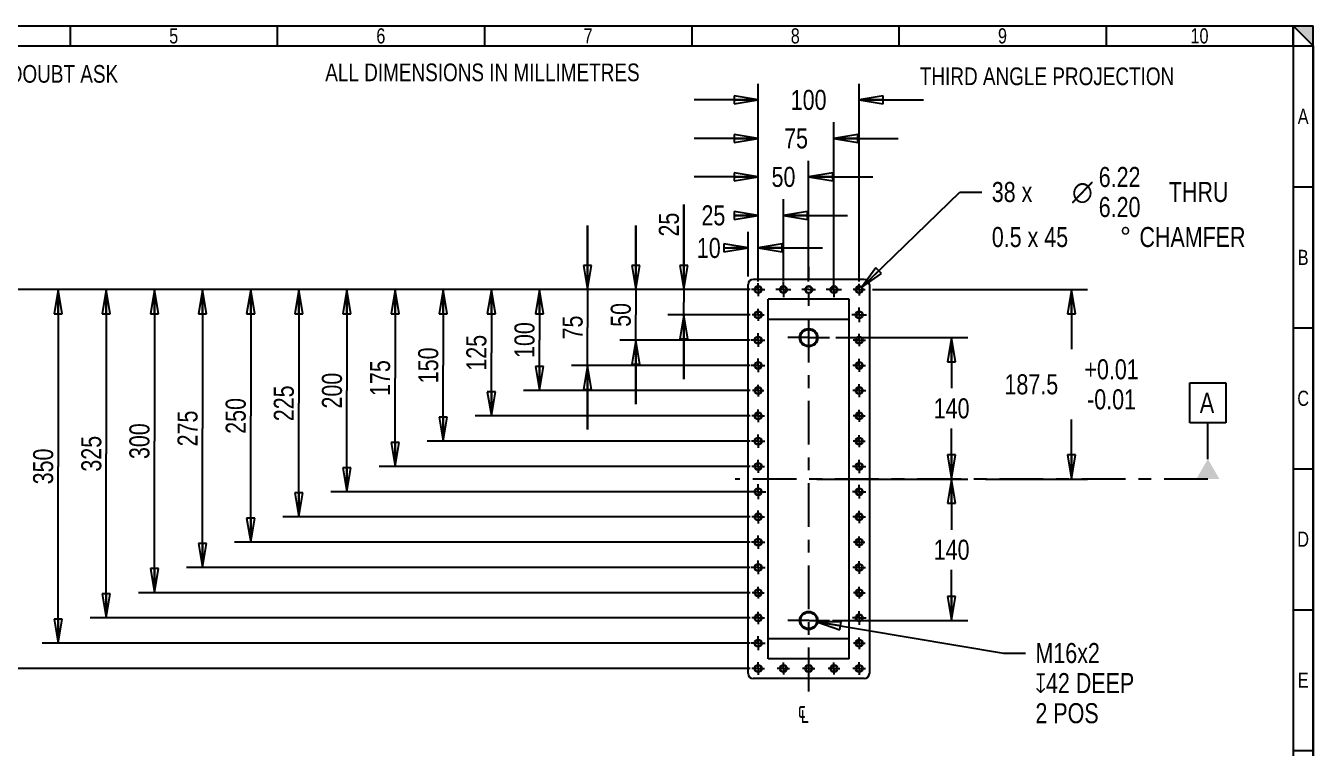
# Model space of a CAD drawing. Header units: inches. Extents: x 0.1 to 16.4, y 0 to 11.6.
# Drawn here: x 6.39 to 16.42, y 5.94 to 11.57 of the extents above; entities that cross this region are included whole.
import ezdxf
from ezdxf.enums import TextEntityAlignment as Align

# ---------------------------------------------------------------- set-up
doc = ezdxf.new("R2010")
doc.units = ezdxf.units.IN
doc.header["$LTSCALE"] = 0.909449
doc.header["$MEASUREMENT"] = 0
doc.linetypes.add('CENTER', pattern=[0.6, 0.375, -0.075, 0.075, -0.075])
doc.layers.get('0').update_dxf_attribs({"linetype": 'CONTINUOUS'})
doc.layers.add('02___PRT_ALL_AXES', color=7, linetype='CONTINUOUS')
doc.styles.get("Standard").update_dxf_attribs({"font": 'txt', "width": 0.8})
doc.styles.add('TEXTSTYLE_1', font='gdt', dxfattribs={"width": 0.8})
doc.dimstyles.new('DIMSTYLE_1', dxfattribs={"dimtxt": 0.15625, "dimasz": 0.1875, "dimexe": 0.125, "dimexo": 0.0625, "dimgap": 0.078125, "dimtad": 0, "dimtih": 1, "dimtoh": 1, "dimlfac": 5, "dimzin": 4, "dimdsep": 46, "dimtxsty": 'Standard', "dimblk": 'CLOSED', "dimblk1": 'CLOSED', "dimblk2": 'CLOSED', "dimcen": 0.09, "dimadec": 0, "dimazin": 0, "dimtp": 0.01, "dimtm": 0.01, "dimtfac": 1, "dimtofl": 0, "dimtmove": 0, "dimatfit": 3, "dimldrblk": 'CLOSED', "dimfxl": 1, "dimtolj": 1, "dimtzin": 4, "dimarcsym": 0})
doc.dimstyles.new('DIMSTYLE_2', dxfattribs={"dimtxt": 0.15625, "dimasz": 0.1875, "dimexe": 0.125, "dimexo": 0.0625, "dimgap": 0.078125, "dimtad": 0, "dimtih": 1, "dimtoh": 1, "dimlfac": 5, "dimzin": 4, "dimdsep": 46, "dimtxsty": 'Standard', "dimblk": 'CLOSED', "dimblk1": 'CLOSED', "dimblk2": 'CLOSED', "dimcen": 0.09, "dimadec": 0, "dimazin": 0, "dimtol": 1, "dimtp": 0.01, "dimtm": 0.01, "dimtfac": 1, "dimtofl": 0, "dimtmove": 0, "dimatfit": 3, "dimldrblk": 'CLOSED', "dimfxl": 1, "dimtolj": 1, "dimtzin": 4, "dimarcsym": 0})
doc.dimstyles.new('DIMSTYLE_3', dxfattribs={"dimtxt": 0.15625, "dimasz": 0.1875, "dimexe": 0.125, "dimexo": 0.0625, "dimgap": 0.09, "dimtad": 0, "dimtih": 1, "dimtoh": 1, "dimlfac": 5, "dimzin": 4, "dimdsep": 46, "dimtxsty": 'Standard', "dimblk": 'CLOSED', "dimblk1": 'CLOSED', "dimblk2": 'CLOSED', "dimcen": 0.09, "dimadec": 0, "dimazin": 0, "dimtp": 0.01, "dimtm": 0.01, "dimtfac": 1, "dimtofl": 0, "dimtmove": 0, "dimatfit": 2, "dimldrblk": 'CLOSED', "dimfxl": 1, "dimtolj": 1, "dimtzin": 4, "dimarcsym": 0})
doc.dimstyles.new('DIMSTYLE_5', dxfattribs={"dimtxt": 0.15625, "dimasz": 0.1875, "dimexe": 0.125, "dimexo": 0.0625, "dimgap": 0.039062, "dimtad": 0, "dimtih": 1, "dimtoh": 1, "dimlfac": 5, "dimzin": 4, "dimdsep": 46, "dimtxsty": 'Standard', "dimblk": 'CLOSED', "dimblk1": 'CLOSED', "dimblk2": 'CLOSED', "dimcen": 0.09, "dimadec": 0, "dimazin": 0, "dimtp": 0.01, "dimtm": 0.01, "dimtfac": 1, "dimtofl": 0, "dimtmove": 0, "dimatfit": 3, "dimldrblk": 'CLOSED', "dimfxl": 1, "dimtolj": 1, "dimtzin": 4, "dimarcsym": 0})
doc.dimstyles.new('DIMSTYLE_6', dxfattribs={"dimtxt": 0.15625, "dimasz": 0.1875, "dimexe": 0.125, "dimexo": 0.0625, "dimgap": 0.09, "dimtad": 0, "dimtih": 1, "dimtoh": 1, "dimlfac": 5, "dimzin": 4, "dimdsep": 46, "dimtxsty": 'Standard', "dimblk": 'CLOSED', "dimblk1": 'CLOSED', "dimblk2": 'CLOSED', "dimcen": 0.09, "dimadec": 0, "dimazin": 0, "dimlim": 1, "dimtp": 0.02, "dimtfac": 1, "dimtofl": 0, "dimtmove": 0, "dimatfit": 2, "dimldrblk": 'CLOSED', "dimfxl": 1, "dimtolj": 1, "dimtzin": 4, "dimarcsym": 0})

# ---------------------------------------------------------------- blocks, each defined once
blk = doc.blocks.new('_CLOSED')
at = {"color": 0, "linetype": 'ByBlock'}
for p, q in [((0, 0), (-1, 0.167)), ((-1, 0.167), (-1, -0.167)), ((-1, -0.167), (0, 0)), ((-1, 0), (0, 0))]:
    blk.add_line(p, q, dxfattribs=at)
blk = doc.blocks.new('*D5')
at = {"color": 2, "linetype": 'Continuous', "transparency": 16777216}
for p, q in [((12.983, 9.518), (14.658, 9.518)), ((14.533, 9.518), (14.533, 9.053)), ((14.533, 8.042), (14.533, 8.507)), ((13.863, 8.042), (14.658, 8.042))]:
    blk.add_line(p, q, dxfattribs=at)
at = {"color": 2, "linetype": 'Continuous', "transparency": 16777216, "xscale": 0.1875, "yscale": 0.1875, "zscale": 0.1875}
for p, rotation in [((14.533, 9.518), 90), ((14.533, 8.042), 270)]:
    blk.add_blockref('_CLOSED', p, dxfattribs=dict(at, rotation=rotation))
at = {"color": 2, "linetype": 'Continuous', "transparency": 16777216, "width": 0.8}
for s, p in [('+0.01', (14.846, 8.819)), ('187.5', (14.221, 8.702)), ('-0.01', (14.846, 8.585))]:
    blk.add_text(s, height=0.1562, dxfattribs=at).set_placement(p, align=Align.CENTER)
blk = doc.blocks.new('*D6')
at = {"color": 2, "linetype": 'Continuous', "transparency": 16777216}
for p, q in [((11.514, 9.518), (11.514, 10.182)), ((11.514, 10.182), (11.514, 9.42)), ((12.03, 9.518), (11.389, 9.518)), ((11.514, 8.821), (11.514, 9.42)), ((12.03, 9.321), (11.389, 9.321)), ((11.514, 9.321), (11.514, 8.821))]:
    blk.add_line(p, q, dxfattribs=at)
at = {"color": 2, "linetype": 'Continuous', "transparency": 16777216, "xscale": 0.1875, "yscale": 0.1875, "zscale": 0.1875}
for p, rotation in [((11.514, 9.518), 270), ((11.514, 9.321), 90)]:
    blk.add_blockref('_CLOSED', p, dxfattribs=dict(at, rotation=rotation))
at = {"color": 2, "linetype": 'Continuous', "transparency": 16777216, "insert": (11.319, 9.932), "char_height": 0.1562, "width": 0.25, "attachment_point": 1, "rotation": 90, "line_spacing_factor": 0.9}
blk.add_mtext('25', dxfattribs=at)
blk = doc.blocks.new('*D7')
at = {"color": 2, "linetype": 'Continuous', "transparency": 16777216}
for p, q in [((11.139, 9.518), (11.139, 10.018)), ((11.139, 10.018), (11.139, 9.321)), ((12.03, 9.518), (11.014, 9.518)), ((11.139, 8.625), (11.139, 9.321)), ((12.03, 9.125), (11.014, 9.125)), ((11.139, 9.125), (11.139, 8.625))]:
    blk.add_line(p, q, dxfattribs=at)
at = {"color": 2, "linetype": 'Continuous', "transparency": 16777216, "xscale": 0.1875, "yscale": 0.1875, "zscale": 0.1875}
for p, rotation in [((11.139, 9.518), 270), ((11.139, 9.125), 90)]:
    blk.add_blockref('_CLOSED', p, dxfattribs=dict(at, rotation=rotation))
at = {"color": 2, "linetype": 'Continuous', "transparency": 16777216, "insert": (10.944, 9.321), "char_height": 0.1562, "width": 0.25, "attachment_point": 2, "rotation": 90, "line_spacing_factor": 0.9}
blk.add_mtext('50', dxfattribs=at)
blk = doc.blocks.new('*D8')
at = {"color": 2, "linetype": 'Continuous', "transparency": 16777216}
for p, q in [((10.764, 9.518), (10.764, 10.018)), ((10.764, 10.018), (10.764, 9.223)), ((12.03, 9.518), (10.639, 9.518)), ((10.764, 8.428), (10.764, 9.223)), ((12.03, 8.928), (10.639, 8.928)), ((10.764, 8.928), (10.764, 8.428))]:
    blk.add_line(p, q, dxfattribs=at)
at = {"color": 2, "linetype": 'Continuous', "transparency": 16777216, "xscale": 0.1875, "yscale": 0.1875, "zscale": 0.1875}
for p, rotation in [((10.764, 9.518), 270), ((10.764, 8.928), 90)]:
    blk.add_blockref('_CLOSED', p, dxfattribs=dict(at, rotation=rotation))
at = {"color": 2, "linetype": 'Continuous', "transparency": 16777216, "insert": (10.569, 9.223), "char_height": 0.1562, "width": 0.25, "attachment_point": 2, "rotation": 90, "line_spacing_factor": 0.9}
blk.add_mtext('75', dxfattribs=at)
blk = doc.blocks.new('*D9')
at = {"color": 2, "linetype": 'Continuous', "transparency": 16777216}
for p, q in [((12.03, 9.518), (10.264, 9.518)), ((10.389, 9.518), (10.389, 9.125)), ((10.389, 8.731), (10.389, 9.125)), ((12.03, 8.731), (10.264, 8.731))]:
    blk.add_line(p, q, dxfattribs=at)
at = {"color": 2, "linetype": 'Continuous', "transparency": 16777216, "xscale": 0.1875, "yscale": 0.1875, "zscale": 0.1875}
for p, rotation in [((10.389, 9.518), 90), ((10.389, 8.731), 270)]:
    blk.add_blockref('_CLOSED', p, dxfattribs=dict(at, rotation=rotation))
at = {"color": 2, "linetype": 'Continuous', "transparency": 16777216, "insert": (10.194, 9.125), "char_height": 0.1562, "width": 0.375, "attachment_point": 2, "rotation": 90, "line_spacing_factor": 0.9}
blk.add_mtext('100', dxfattribs=at)
blk = doc.blocks.new('*D10')
at = {"color": 2, "linetype": 'Continuous', "transparency": 16777216}
for p, q in [((12.03, 9.518), (9.889, 9.518)), ((10.014, 9.518), (10.014, 9.026)), ((10.014, 8.534), (10.014, 9.026)), ((12.03, 8.534), (9.889, 8.534))]:
    blk.add_line(p, q, dxfattribs=at)
at = {"color": 2, "linetype": 'Continuous', "transparency": 16777216, "xscale": 0.1875, "yscale": 0.1875, "zscale": 0.1875}
for p, rotation in [((10.014, 9.518), 90), ((10.014, 8.534), 270)]:
    blk.add_blockref('_CLOSED', p, dxfattribs=dict(at, rotation=rotation))
at = {"color": 2, "linetype": 'Continuous', "transparency": 16777216, "insert": (9.819, 9.026), "char_height": 0.1562, "width": 0.375, "attachment_point": 2, "rotation": 90, "line_spacing_factor": 0.9}
blk.add_mtext('125', dxfattribs=at)
blk = doc.blocks.new('*D11')
at = {"color": 2, "linetype": 'Continuous', "transparency": 16777216}
for p, q in [((12.03, 9.518), (9.514, 9.518)), ((9.639, 9.518), (9.639, 8.928)), ((9.639, 8.337), (9.639, 8.928)), ((12.03, 8.337), (9.514, 8.337))]:
    blk.add_line(p, q, dxfattribs=at)
at = {"color": 2, "linetype": 'Continuous', "transparency": 16777216, "xscale": 0.1875, "yscale": 0.1875, "zscale": 0.1875}
for p, rotation in [((9.639, 9.518), 90), ((9.639, 8.337), 270)]:
    blk.add_blockref('_CLOSED', p, dxfattribs=dict(at, rotation=rotation))
at = {"color": 2, "linetype": 'Continuous', "transparency": 16777216, "insert": (9.444, 8.928), "char_height": 0.1562, "width": 0.375, "attachment_point": 2, "rotation": 90, "line_spacing_factor": 0.9}
blk.add_mtext('150', dxfattribs=at)
blk = doc.blocks.new('*D12')
at = {"color": 2, "linetype": 'Continuous', "transparency": 16777216}
for p, q in [((12.03, 9.518), (9.139, 9.518)), ((9.264, 9.518), (9.264, 8.829)), ((9.264, 8.14), (9.264, 8.829)), ((12.03, 8.14), (9.139, 8.14))]:
    blk.add_line(p, q, dxfattribs=at)
at = {"color": 2, "linetype": 'Continuous', "transparency": 16777216, "xscale": 0.1875, "yscale": 0.1875, "zscale": 0.1875}
for p, rotation in [((9.264, 9.518), 90), ((9.264, 8.14), 270)]:
    blk.add_blockref('_CLOSED', p, dxfattribs=dict(at, rotation=rotation))
at = {"color": 2, "linetype": 'Continuous', "transparency": 16777216, "insert": (9.069, 8.829), "char_height": 0.1562, "width": 0.375, "attachment_point": 2, "rotation": 90, "line_spacing_factor": 0.9}
blk.add_mtext('175', dxfattribs=at)
blk = doc.blocks.new('*D13')
at = {"color": 2, "linetype": 'Continuous', "transparency": 16777216}
for p, q in [((12.03, 9.518), (8.764, 9.518)), ((8.889, 9.518), (8.889, 8.731)), ((8.889, 7.943), (8.889, 8.731)), ((12.03, 7.943), (8.764, 7.943))]:
    blk.add_line(p, q, dxfattribs=at)
at = {"color": 2, "linetype": 'Continuous', "transparency": 16777216, "xscale": 0.1875, "yscale": 0.1875, "zscale": 0.1875}
for p, rotation in [((8.889, 9.518), 90), ((8.889, 7.943), 270)]:
    blk.add_blockref('_CLOSED', p, dxfattribs=dict(at, rotation=rotation))
at = {"color": 2, "linetype": 'Continuous', "transparency": 16777216, "insert": (8.694, 8.731), "char_height": 0.1562, "width": 0.375, "attachment_point": 2, "rotation": 90, "line_spacing_factor": 0.9}
blk.add_mtext('200', dxfattribs=at)
blk = doc.blocks.new('*D14')
at = {"color": 2, "linetype": 'Continuous', "transparency": 16777216}
for p, q in [((12.03, 9.518), (8.389, 9.518)), ((8.514, 9.518), (8.514, 8.632)), ((8.514, 7.747), (8.514, 8.632)), ((12.03, 7.747), (8.389, 7.747))]:
    blk.add_line(p, q, dxfattribs=at)
at = {"color": 2, "linetype": 'Continuous', "transparency": 16777216, "xscale": 0.1875, "yscale": 0.1875, "zscale": 0.1875}
for p, rotation in [((8.514, 9.518), 90), ((8.514, 7.747), 270)]:
    blk.add_blockref('_CLOSED', p, dxfattribs=dict(at, rotation=rotation))
at = {"color": 2, "linetype": 'Continuous', "transparency": 16777216, "insert": (8.319, 8.632), "char_height": 0.1562, "width": 0.375, "attachment_point": 2, "rotation": 90, "line_spacing_factor": 0.9}
blk.add_mtext('225', dxfattribs=at)
blk = doc.blocks.new('*D15')
at = {"color": 2, "linetype": 'Continuous', "transparency": 16777216}
for p, q in [((12.03, 9.518), (8.014, 9.518)), ((8.139, 9.518), (8.139, 8.534)), ((8.139, 7.55), (8.139, 8.534)), ((12.03, 7.55), (8.014, 7.55))]:
    blk.add_line(p, q, dxfattribs=at)
at = {"color": 2, "linetype": 'Continuous', "transparency": 16777216, "xscale": 0.1875, "yscale": 0.1875, "zscale": 0.1875}
for p, rotation in [((8.139, 9.518), 90), ((8.139, 7.55), 270)]:
    blk.add_blockref('_CLOSED', p, dxfattribs=dict(at, rotation=rotation))
at = {"color": 2, "linetype": 'Continuous', "transparency": 16777216, "insert": (7.944, 8.534), "char_height": 0.1562, "width": 0.375, "attachment_point": 2, "rotation": 90, "line_spacing_factor": 0.9}
blk.add_mtext('250', dxfattribs=at)
blk = doc.blocks.new('*D16')
at = {"color": 2, "linetype": 'Continuous', "transparency": 16777216}
for p, q in [((12.03, 9.518), (7.639, 9.518)), ((7.764, 9.518), (7.764, 8.436)), ((7.764, 7.353), (7.764, 8.436)), ((12.03, 7.353), (7.639, 7.353))]:
    blk.add_line(p, q, dxfattribs=at)
at = {"color": 2, "linetype": 'Continuous', "transparency": 16777216, "xscale": 0.1875, "yscale": 0.1875, "zscale": 0.1875}
for p, rotation in [((7.764, 9.518), 90), ((7.764, 7.353), 270)]:
    blk.add_blockref('_CLOSED', p, dxfattribs=dict(at, rotation=rotation))
at = {"color": 2, "linetype": 'Continuous', "transparency": 16777216, "insert": (7.569, 8.436), "char_height": 0.1562, "width": 0.375, "attachment_point": 2, "rotation": 90, "line_spacing_factor": 0.9}
blk.add_mtext('275', dxfattribs=at)
blk = doc.blocks.new('*D17')
at = {"color": 2, "linetype": 'Continuous', "transparency": 16777216}
for p, q in [((12.03, 9.518), (7.264, 9.518)), ((7.389, 9.518), (7.389, 8.337)), ((7.389, 7.156), (7.389, 8.337)), ((12.03, 7.156), (7.264, 7.156))]:
    blk.add_line(p, q, dxfattribs=at)
at = {"color": 2, "linetype": 'Continuous', "transparency": 16777216, "xscale": 0.1875, "yscale": 0.1875, "zscale": 0.1875}
for p, rotation in [((7.389, 9.518), 90), ((7.389, 7.156), 270)]:
    blk.add_blockref('_CLOSED', p, dxfattribs=dict(at, rotation=rotation))
at = {"color": 2, "linetype": 'Continuous', "transparency": 16777216, "insert": (7.194, 8.337), "char_height": 0.1562, "width": 0.375, "attachment_point": 2, "rotation": 90, "line_spacing_factor": 0.9}
blk.add_mtext('300', dxfattribs=at)
blk = doc.blocks.new('*D18')
at = {"color": 2, "linetype": 'Continuous', "transparency": 16777216}
for p, q in [((12.03, 9.518), (6.889, 9.518)), ((7.014, 9.518), (7.014, 8.239)), ((7.014, 6.959), (7.014, 8.239)), ((12.03, 6.959), (6.889, 6.959))]:
    blk.add_line(p, q, dxfattribs=at)
at = {"color": 2, "linetype": 'Continuous', "transparency": 16777216, "xscale": 0.1875, "yscale": 0.1875, "zscale": 0.1875}
for p, rotation in [((7.014, 9.518), 90), ((7.014, 6.959), 270)]:
    blk.add_blockref('_CLOSED', p, dxfattribs=dict(at, rotation=rotation))
at = {"color": 2, "linetype": 'Continuous', "transparency": 16777216, "insert": (6.819, 8.239), "char_height": 0.1562, "width": 0.375, "attachment_point": 2, "rotation": 90, "line_spacing_factor": 0.9}
blk.add_mtext('325', dxfattribs=at)
blk = doc.blocks.new('*D19')
at = {"color": 2, "linetype": 'Continuous', "transparency": 16777216}
for p, q in [((12.03, 9.518), (6.514, 9.518)), ((6.639, 9.518), (6.639, 8.14)), ((6.639, 6.762), (6.639, 8.14)), ((12.03, 6.762), (6.514, 6.762))]:
    blk.add_line(p, q, dxfattribs=at)
at = {"color": 2, "linetype": 'Continuous', "transparency": 16777216, "xscale": 0.1875, "yscale": 0.1875, "zscale": 0.1875}
for p, rotation in [((6.639, 9.518), 90), ((6.639, 6.762), 270)]:
    blk.add_blockref('_CLOSED', p, dxfattribs=dict(at, rotation=rotation))
at = {"color": 2, "linetype": 'Continuous', "transparency": 16777216, "insert": (6.444, 8.14), "char_height": 0.1562, "width": 0.375, "attachment_point": 2, "rotation": 90, "line_spacing_factor": 0.9}
blk.add_mtext('350', dxfattribs=at)
blk = doc.blocks.new('*D20')
at = {"color": 2, "linetype": 'Continuous', "transparency": 16777216}
for p, q in [((12.03, 9.518), (6.139, 9.518)), ((6.264, 9.518), (6.264, 8.042)), ((6.264, 6.565), (6.264, 8.042)), ((12.03, 6.565), (6.139, 6.565))]:
    blk.add_line(p, q, dxfattribs=at)
at = {"color": 2, "linetype": 'Continuous', "transparency": 16777216, "xscale": 0.1875, "yscale": 0.1875, "zscale": 0.1875}
for p, rotation in [((6.264, 9.518), 90), ((6.264, 6.565), 270)]:
    blk.add_blockref('_CLOSED', p, dxfattribs=dict(at, rotation=rotation))
at = {"color": 2, "linetype": 'Continuous', "transparency": 16777216, "insert": (6.069, 8.042), "char_height": 0.1562, "width": 0.375, "attachment_point": 2, "rotation": 90, "line_spacing_factor": 0.9}
blk.add_mtext('375', dxfattribs=at)
blk = doc.blocks.new('*D21')
at = {"color": 2, "linetype": 'Continuous', "transparency": 16777216}
for p, q in [((12.093, 9.581), (12.093, 10.222)), ((12.29, 9.581), (12.29, 10.222)), ((12.093, 10.097), (11.915, 10.097)), ((12.29, 10.097), (12.79, 10.097))]:
    blk.add_line(p, q, dxfattribs=at)
at = {"color": 2, "linetype": 'Continuous', "transparency": 16777216, "xscale": 0.1875, "yscale": 0.1875, "zscale": 0.1875}
blk.add_blockref('_CLOSED', (12.093, 10.097), dxfattribs=at)
at = {"color": 2, "linetype": 'Continuous', "transparency": 16777216, "xscale": 0.1875, "yscale": 0.1875, "zscale": 0.1875, "rotation": 180}
blk.add_blockref('_CLOSED', (12.29, 10.097), dxfattribs=at)
at = {"color": 2, "linetype": 'Continuous', "transparency": 16777216, "insert": (11.837, 10.175), "char_height": 0.1562, "width": 0.25, "attachment_point": 3, "line_spacing_factor": 0.9}
blk.add_mtext('25', dxfattribs=at)
blk = doc.blocks.new('*D22')
at = {"color": 2, "linetype": 'Continuous', "transparency": 16777216}
for p, q in [((12.093, 9.581), (12.093, 10.522)), ((12.486, 9.581), (12.486, 10.522)), ((12.093, 10.397), (11.593, 10.397)), ((12.486, 10.397), (12.986, 10.397))]:
    blk.add_line(p, q, dxfattribs=at)
at = {"color": 2, "linetype": 'Continuous', "transparency": 16777216, "xscale": 0.1875, "yscale": 0.1875, "zscale": 0.1875}
blk.add_blockref('_CLOSED', (12.093, 10.397), dxfattribs=at)
at = {"color": 2, "linetype": 'Continuous', "transparency": 16777216, "xscale": 0.1875, "yscale": 0.1875, "zscale": 0.1875, "rotation": 180}
blk.add_blockref('_CLOSED', (12.486, 10.397), dxfattribs=at)
at = {"color": 2, "linetype": 'Continuous', "transparency": 16777216, "insert": (12.29, 10.475), "char_height": 0.1562, "width": 0.25, "attachment_point": 2, "line_spacing_factor": 0.9}
blk.add_mtext('50', dxfattribs=at)
blk = doc.blocks.new('*D23')
at = {"color": 2, "linetype": 'Continuous', "transparency": 16777216}
for p, q in [((12.093, 9.581), (12.093, 10.822)), ((12.683, 9.581), (12.683, 10.822)), ((12.093, 10.697), (11.593, 10.697)), ((12.683, 10.697), (13.183, 10.697))]:
    blk.add_line(p, q, dxfattribs=at)
at = {"color": 2, "linetype": 'Continuous', "transparency": 16777216, "xscale": 0.1875, "yscale": 0.1875, "zscale": 0.1875}
blk.add_blockref('_CLOSED', (12.093, 10.697), dxfattribs=at)
at = {"color": 2, "linetype": 'Continuous', "transparency": 16777216, "xscale": 0.1875, "yscale": 0.1875, "zscale": 0.1875, "rotation": 180}
blk.add_blockref('_CLOSED', (12.683, 10.697), dxfattribs=at)
at = {"color": 2, "linetype": 'Continuous', "transparency": 16777216, "insert": (12.388, 10.775), "char_height": 0.1562, "width": 0.25, "attachment_point": 2, "line_spacing_factor": 0.9}
blk.add_mtext('75', dxfattribs=at)
blk = doc.blocks.new('*D24')
at = {"color": 2, "linetype": 'Continuous', "transparency": 16777216}
for p, q in [((12.093, 9.581), (12.093, 11.122)), ((12.88, 9.581), (12.88, 11.122)), ((12.093, 10.997), (11.593, 10.997)), ((12.88, 10.997), (13.38, 10.997))]:
    blk.add_line(p, q, dxfattribs=at)
at = {"color": 2, "linetype": 'Continuous', "transparency": 16777216, "xscale": 0.1875, "yscale": 0.1875, "zscale": 0.1875}
blk.add_blockref('_CLOSED', (12.093, 10.997), dxfattribs=at)
at = {"color": 2, "linetype": 'Continuous', "transparency": 16777216, "xscale": 0.1875, "yscale": 0.1875, "zscale": 0.1875, "rotation": 180}
blk.add_blockref('_CLOSED', (12.88, 10.997), dxfattribs=at)
at = {"color": 2, "linetype": 'Continuous', "transparency": 16777216, "insert": (12.486, 11.075), "char_height": 0.1562, "width": 0.375, "attachment_point": 2, "line_spacing_factor": 0.9}
blk.add_mtext('100', dxfattribs=at)
blk = doc.blocks.new('*D27')
at = {"color": 2, "linetype": 'Continuous', "transparency": 16777216}
for p, q in [((12.898, 9.535), (13.663, 10.279)), ((13.663, 10.279), (13.835, 10.279))]:
    blk.add_line(p, q, dxfattribs=at)
at = {"color": 2, "linetype": 'Continuous', "transparency": 16777216, "xscale": 0.1875, "yscale": 0.1875, "zscale": 0.1875, "rotation": 224.1871013314}
blk.add_blockref('_CLOSED', (12.898, 9.535), dxfattribs=at)
at = {"color": 2, "linetype": 'Continuous', "transparency": 16777216, "width": 0.8}
for s, p in [('6.22', (14.746, 10.318)), ('38 x ', (13.913, 10.201)), (' THRU', (15.246, 10.201)), ('6.20', (14.746, 10.084)), ('0.5 x 45', (13.913, 9.85)), (' CHAMFER', (15.017, 9.85))]:
    blk.add_text(s, height=0.1562, dxfattribs=at).set_placement(p)
at = {"color": 2, "linetype": 'Continuous', "transparency": 16777216, "style": 'TEXTSTYLE_1'}
for s, p in [('n', (14.538, 10.201)), ('~', (14.913, 9.85))]:
    blk.add_text(s, height=0.156, dxfattribs=at).set_placement(p)
blk = doc.blocks.new('*D28')
at = {"color": 2, "linetype": 'Continuous', "transparency": 16777216}
for p, q in [((12.014, 9.62), (12.014, 9.968)), ((12.093, 9.643), (12.093, 9.968)), ((12.014, 9.843), (11.88, 9.843)), ((12.093, 9.843), (12.593, 9.843))]:
    blk.add_line(p, q, dxfattribs=at)
at = {"color": 2, "linetype": 'Continuous', "transparency": 16777216, "xscale": 0.1875, "yscale": 0.1875, "zscale": 0.1875}
blk.add_blockref('_CLOSED', (12.014, 9.843), dxfattribs=at)
at = {"color": 2, "linetype": 'Continuous', "transparency": 16777216, "xscale": 0.1875, "yscale": 0.1875, "zscale": 0.1875, "rotation": 180}
blk.add_blockref('_CLOSED', (12.093, 9.843), dxfattribs=at)
at = {"color": 2, "linetype": 'Continuous', "transparency": 16777216, "insert": (11.801, 9.921), "char_height": 0.1562, "width": 0.25, "attachment_point": 3, "line_spacing_factor": 0.9}
blk.add_mtext('10', dxfattribs=at)
blk = doc.blocks.new('*D30')
at = {"color": 2, "linetype": 'Continuous', "transparency": 16777216}
for p, q in [((12.698, 9.144), (13.725, 9.144)), ((13.6, 9.144), (13.6, 8.749)), ((13.6, 8.042), (13.6, 8.437)), ((12.549, 8.042), (13.725, 8.042))]:
    blk.add_line(p, q, dxfattribs=at)
at = {"color": 2, "linetype": 'Continuous', "transparency": 16777216, "xscale": 0.1875, "yscale": 0.1875, "zscale": 0.1875}
for p, rotation in [((13.6, 9.144), 90), ((13.6, 8.042), 270)]:
    blk.add_blockref('_CLOSED', p, dxfattribs=dict(at, rotation=rotation))
at = {"color": 2, "linetype": 'Continuous', "transparency": 16777216, "insert": (13.6, 8.671), "char_height": 0.1562, "width": 0.375, "attachment_point": 2, "line_spacing_factor": 0.9}
blk.add_mtext('140', dxfattribs=at)
blk = doc.blocks.new('*D31')
at = {"color": 2, "linetype": 'Continuous', "transparency": 16777216}
for p, q in [((12.549, 8.042), (13.725, 8.042)), ((13.6, 8.042), (13.6, 7.647)), ((13.6, 6.939), (13.6, 7.334)), ((12.672, 6.939), (13.725, 6.939))]:
    blk.add_line(p, q, dxfattribs=at)
at = {"color": 2, "linetype": 'Continuous', "transparency": 16777216, "xscale": 0.1875, "yscale": 0.1875, "zscale": 0.1875}
for p, rotation in [((13.6, 8.042), 90), ((13.6, 6.939), 270)]:
    blk.add_blockref('_CLOSED', p, dxfattribs=dict(at, rotation=rotation))
at = {"color": 2, "linetype": 'Continuous', "transparency": 16777216, "insert": (13.6, 7.569), "char_height": 0.1562, "width": 0.375, "attachment_point": 2, "line_spacing_factor": 0.9}
blk.add_mtext('140', dxfattribs=at)
blk = doc.blocks.new('*D32')
at = {"color": 2, "linetype": 'Continuous', "transparency": 16777216}
for p, q in [((12.549, 6.929), (14.003, 6.686)), ((14.003, 6.686), (14.175, 6.686))]:
    blk.add_line(p, q, dxfattribs=at)
at = {"color": 2, "linetype": 'Continuous', "transparency": 16777216, "xscale": 0.1875, "yscale": 0.1875, "zscale": 0.1875, "rotation": 170.508401072}
blk.add_blockref('_CLOSED', (12.549, 6.929), dxfattribs=at)
at = {"color": 2, "linetype": 'Continuous', "transparency": 16777216, "insert": (14.253, 6.764), "char_height": 0.15625, "width": 1.09635, "attachment_point": 1, "line_spacing_factor": 0.9}
blk.add_mtext('M16x2 \\P\\Fgdt;{\\Fgdt;x}\\Ftxt;42 DEEP\\P2 POS ', dxfattribs=at)
blk = doc.blocks.new('*T33')
at = {"color": 2, "linetype": 'Continuous'}
for p, q in [((0, 0), (15.827, 0)), ((0, 0), (0, -0.157)), ((1.457, 0), (1.457, -0.157)), ((3.071, 0), (3.071, -0.157)), ((4.685, 0), (4.685, -0.157)), ((6.299, 0), (6.299, -0.157)), ((7.913, 0), (7.913, -0.157)), ((9.528, 0), (9.528, -0.157)), ((11.142, 0), (11.142, -0.157)), ((12.756, 0), (12.756, -0.157)), ((14.37, 0), (14.37, -0.157)), ((15.827, 0), (15.827, -0.157)), ((0, -0.157), (15.827, -0.157))]:
    blk.add_line(p, q, dxfattribs=at)
at = {"color": 2, "linetype": 'Continuous', "attachment_point": 2, "line_spacing_factor": 0.9}
for s, insert, char_height, width in [('1', (0.728, -0.02), 0.118, 0.18898), ('2', (2.264, -0.02), 0.118, 0.18898), ('3 ', (3.878, -0.02), 0.1181, 0.37795), ('4', (5.492, -0.02), 0.118, 0.18898), ('5', (7.106, -0.02), 0.118, 0.18898), ('6', (8.72, -0.02), 0.118, 0.18898), ('7', (10.335, -0.02), 0.118, 0.18898), ('8', (11.949, -0.02), 0.118, 0.18898), ('9', (13.563, -0.02), 0.118, 0.18898), ('10', (15.098, -0.02), 0.1181, 0.37795)]:
    blk.add_mtext(s, dxfattribs=dict(at, insert=insert, char_height=char_height, width=width))
blk = doc.blocks.new('*T36')
at = {"color": 2, "linetype": 'Continuous'}
for p, q in [((0, 0), (0.157, 0)), ((0, 0), (0, -10.984)), ((0.157, 0), (0.157, -10.984)), ((0, -1.098), (0.157, -1.098)), ((0, -2.197), (0.157, -2.197)), ((0, -3.295), (0.157, -3.295)), ((0, -4.394), (0.157, -4.394)), ((0, -5.492), (0.157, -5.492)), ((0, -6.591), (0.157, -6.591)), ((0, -7.689), (0.157, -7.689)), ((0, -8.787), (0.157, -8.787)), ((0, -9.886), (0.157, -9.886)), ((0, -10.984), (0.157, -10.984))]:
    blk.add_line(p, q, dxfattribs=at)
at = {"color": 2, "linetype": 'Continuous', "char_height": 0.118, "width": 0.18898, "attachment_point": 2, "line_spacing_factor": 0.9}
for s, insert in [('A', (0.079, -0.49)), ('B', (0.079, -1.589)), ('C', (0.079, -2.687)), ('D', (0.079, -3.785)), ('E', (0.079, -4.884)), ('F', (0.079, -5.982)), ('G', (0.079, -7.081)), ('H', (0.079, -8.179)), ('J', (0.079, -9.278)), ('K', (0.079, -10.376))]:
    blk.add_mtext(s, dxfattribs=dict(at, insert=insert))

msp = doc.modelspace()

# ---------------------------------------------------------------- hatches: boundary and pattern name
at = {"linetype": 'Continuous'}
h = msp.add_hatch(color=2, dxfattribs=at)
edge = h.paths.add_edge_path()
edge.add_line((16.4173, 11.4173), (16.4173, 11.5748))
edge.add_line((16.2598, 11.5748), (16.4173, 11.4173))
edge.add_line((16.2598, 11.5748), (16.4173, 11.5748))

# ---------------------------------------------------------------- linework, layer by layer
at = {"color": 7, "linetype": 'Continuous'}
for p, q in [((0.4331, 11.5748), (16.2598, 11.5748)), ((16.2598, 11.5748), (16.4173, 11.5748)), ((16.2598, 11.5748), (16.4173, 11.4173)), ((16.2598, 11.4173), (16.2598, 11.5748)), ((16.4173, 11.4173), (16.4173, 11.5748)), ((16.2598, 11.4173), (16.4173, 11.4173)), ((16.4173, 0.4331), (16.4173, 11.4173)), ((12.014, 6.5261), (12.014, 9.5576)), ((12.9195, 9.597), (12.0534, 9.597)), ((12.9589, 9.5576), (12.9589, 6.5261)), ((12.1715, 6.6403), (12.1715, 9.4434)), ((12.8014, 9.4434), (12.1715, 9.4434)), ((12.8014, 6.6403), (12.8014, 9.4434)), ((12.8014, 9.2859), (12.1715, 9.2859)), ((12.8014, 6.7977), (12.1715, 6.7977)), ((12.8014, 6.6403), (12.1715, 6.6403)), ((12.9195, 6.4867), (12.0534, 6.4867))]:
    msp.add_line(p, q, dxfattribs=at)
for centre, radius in [((12.0927, 9.5182), 0.0283), ((12.0927, 9.5182), 0.0244), ((12.2896, 9.5182), 0.0283), ((12.2896, 9.5182), 0.0244), ((12.4864, 9.5182), 0.0283), ((12.4864, 9.5182), 0.0244), ((12.6833, 9.5182), 0.0283), ((12.6833, 9.5182), 0.0244), ((12.8801, 9.5182), 0.0283), ((12.8801, 9.5182), 0.0244), ((12.0927, 9.3214), 0.0283), ((12.0927, 9.3214), 0.0244), ((12.8801, 9.3214), 0.0283), ((12.8801, 9.3214), 0.0244), ((12.0927, 9.1245), 0.0283), ((12.0927, 9.1245), 0.0244), ((12.4864, 9.1442), 0.0709), ((12.4864, 9.1442), 0.063), ((12.8801, 9.1245), 0.0283), ((12.8801, 9.1245), 0.0244), ((12.0927, 8.9277), 0.0283), ((12.0927, 8.9277), 0.0244), ((12.8801, 8.9277), 0.0283), ((12.8801, 8.9277), 0.0244), ((12.0927, 8.7308), 0.0283), ((12.0927, 8.7308), 0.0244), ((12.8801, 8.7308), 0.0283), ((12.8801, 8.7308), 0.0244), ((12.0927, 8.534), 0.0283), ((12.0927, 8.534), 0.0244), ((12.8801, 8.534), 0.0283), ((12.8801, 8.534), 0.0244), ((12.0927, 8.3371), 0.0283), ((12.0927, 8.3371), 0.0244), ((12.8801, 8.3371), 0.0283), ((12.8801, 8.3371), 0.0244), ((12.0927, 8.1403), 0.0283), ((12.0927, 8.1403), 0.0244), ((12.8801, 8.1403), 0.0283), ((12.8801, 8.1403), 0.0244), ((12.0927, 7.9434), 0.0283), ((12.0927, 7.9434), 0.0244), ((12.8801, 7.9434), 0.0283), ((12.8801, 7.9434), 0.0244), ((12.0927, 7.7466), 0.0283), ((12.0927, 7.7466), 0.0244), ((12.8801, 7.7466), 0.0283), ((12.8801, 7.7466), 0.0244), ((12.0927, 7.5497), 0.0283), ((12.0927, 7.5497), 0.0244), ((12.8801, 7.5497), 0.0283), ((12.8801, 7.5497), 0.0244), ((12.0927, 7.3529), 0.0283), ((12.0927, 7.3529), 0.0244), ((12.8801, 7.3529), 0.0283), ((12.8801, 7.3529), 0.0244), ((12.0927, 7.156), 0.0283), ((12.0927, 7.156), 0.0244), ((12.8801, 7.156), 0.0283), ((12.8801, 7.156), 0.0244), ((12.0927, 6.9592), 0.0283), ((12.0927, 6.9592), 0.0244), ((12.4864, 6.9395), 0.0709), ((12.4864, 6.9395), 0.063), ((12.8801, 6.9592), 0.0283), ((12.8801, 6.9592), 0.0244), ((12.0927, 6.7623), 0.0283), ((12.0927, 6.7623), 0.0244), ((12.8801, 6.7623), 0.0283), ((12.8801, 6.7623), 0.0244), ((12.0927, 6.5655), 0.0283), ((12.0927, 6.5655), 0.0244), ((12.2896, 6.5655), 0.0283), ((12.2896, 6.5655), 0.0244), ((12.4864, 6.5655), 0.0283), ((12.4864, 6.5655), 0.0244), ((12.6833, 6.5655), 0.0283), ((12.6833, 6.5655), 0.0244), ((12.8801, 6.5655), 0.0283), ((12.8801, 6.5655), 0.0244)]:
    msp.add_circle(centre, radius, dxfattribs=at)
for centre, start, end in [((12.0534, 9.5576), 90, 180), ((12.9195, 9.5576), 0, 90), ((12.0534, 6.5261), 180, 270), ((12.9195, 6.5261), 270, 360)]:
    msp.add_arc(centre, 0.0394, start, end, dxfattribs=at)
at = {"layer": '02___PRT_ALL_AXES', "color": 7, "linetype": 'CENTER'}
for p, q in [((12.4864, 6.3867), (12.4864, 9.697)), ((12.0927, 9.5182), (12.0927, 9.5696)), ((12.2896, 9.5182), (12.2896, 9.5767)), ((12.6833, 9.5182), (12.6833, 9.578)), ((12.8801, 9.5182), (12.8801, 9.5645)), ((12.0927, 9.5182), (12.0414, 9.5182)), ((12.0927, 9.5182), (12.0927, 9.4669)), ((12.0927, 9.5182), (12.1441, 9.5182)), ((12.2896, 9.5182), (12.2311, 9.5182)), ((12.2896, 9.5182), (12.2896, 9.4597)), ((12.2896, 9.5182), (12.3481, 9.5182)), ((12.4864, 9.5182), (12.4331, 9.5182)), ((12.4864, 9.5182), (12.5398, 9.5182)), ((12.6833, 9.5182), (12.6235, 9.5182)), ((12.6833, 9.5182), (12.6833, 9.4584)), ((12.6833, 9.5182), (12.7431, 9.5182)), ((12.8801, 9.5182), (12.8339, 9.5182)), ((12.8801, 9.5182), (12.8801, 9.472)), ((12.8801, 9.5182), (12.9264, 9.5182)), ((12.0927, 9.3214), (12.0927, 9.3685)), ((12.8801, 9.3214), (12.8801, 9.378)), ((12.0927, 9.3214), (12.0456, 9.3214)), ((12.0927, 9.3214), (12.0927, 9.2742)), ((12.0927, 9.3214), (12.1399, 9.3214)), ((12.8801, 9.3214), (12.8235, 9.3214)), ((12.8801, 9.3214), (12.8801, 9.2647)), ((12.8801, 9.3214), (12.9368, 9.3214)), ((12.0927, 9.1245), (12.0927, 9.1778)), ((12.4864, 9.1442), (12.3235, 9.1442)), ((12.4864, 9.1442), (12.6494, 9.1442)), ((12.8801, 9.1245), (12.8801, 9.1727)), ((12.0927, 9.1245), (12.0395, 9.1245)), ((12.0927, 9.1245), (12.0927, 9.0713)), ((12.0927, 9.1245), (12.146, 9.1245)), ((12.8801, 9.1245), (12.8319, 9.1245)), ((12.8801, 9.1245), (12.8801, 9.0763)), ((12.8801, 9.1245), (12.9284, 9.1245)), ((12.0927, 8.9277), (12.0395, 8.9277)), ((12.0927, 8.9277), (12.0927, 8.9809)), ((12.0927, 8.9277), (12.0927, 8.8744)), ((12.0927, 8.9277), (12.146, 8.9277)), ((12.8801, 8.9277), (12.8302, 8.9277)), ((12.8801, 8.9277), (12.8801, 8.9777)), ((12.8801, 8.9277), (12.8801, 8.8777)), ((12.8801, 8.9277), (12.9301, 8.9277)), ((12.0927, 8.7308), (12.048, 8.7308)), ((12.0927, 8.7308), (12.0927, 8.7756)), ((12.0927, 8.7308), (12.0927, 8.6861)), ((12.0927, 8.7308), (12.1375, 8.7308)), ((12.8801, 8.7308), (12.8291, 8.7308)), ((12.8801, 8.7308), (12.8801, 8.7819)), ((12.8801, 8.7308), (12.8801, 8.6797)), ((12.8801, 8.7308), (12.9312, 8.7308)), ((12.0927, 8.534), (12.0432, 8.534)), ((12.0927, 8.534), (12.0927, 8.5836)), ((12.0927, 8.534), (12.0927, 8.4844)), ((12.0927, 8.534), (12.1423, 8.534)), ((12.8801, 8.534), (12.8336, 8.534)), ((12.8801, 8.534), (12.8801, 8.5805)), ((12.8801, 8.534), (12.8801, 8.4874)), ((12.8801, 8.534), (12.9267, 8.534)), ((12.0927, 8.3371), (12.0415, 8.3371)), ((12.0927, 8.3371), (12.0927, 8.3884)), ((12.0927, 8.3371), (12.0927, 8.2859)), ((12.0927, 8.3371), (12.144, 8.3371)), ((12.8801, 8.3371), (12.8336, 8.3371)), ((12.8801, 8.3371), (12.8801, 8.3837)), ((12.8801, 8.3371), (12.9267, 8.3371)), ((12.8801, 8.3371), (12.8801, 8.2905)), ((12.0927, 8.1403), (12.0422, 8.1403)), ((12.0927, 8.1403), (12.0927, 8.1908)), ((12.0927, 8.1403), (12.0927, 8.0897)), ((12.0927, 8.1403), (12.1433, 8.1403)), ((12.8801, 8.1403), (12.8288, 8.1403)), ((12.8801, 8.1403), (12.8801, 8.1916)), ((12.8801, 8.1403), (12.9315, 8.1403)), ((12.8801, 8.1403), (12.8801, 8.0889)), ((12.0927, 7.9434), (12.0333, 7.9434)), ((12.0927, 7.9434), (12.0927, 8.0028)), ((12.0927, 7.9434), (12.0927, 7.884)), ((12.0927, 7.9434), (12.1522, 7.9434)), ((12.8801, 7.9434), (12.828, 7.9434)), ((12.8801, 7.9434), (12.8801, 7.9955)), ((12.8801, 7.9434), (12.9323, 7.9434)), ((12.8801, 7.9434), (12.8801, 7.8913)), ((12.0927, 7.7466), (12.0422, 7.7466)), ((12.0927, 7.7466), (12.0927, 7.7971)), ((12.0927, 7.7466), (12.0927, 7.6961)), ((12.0927, 7.7466), (12.1432, 7.7466)), ((12.8801, 7.7466), (12.8313, 7.7466)), ((12.8801, 7.7466), (12.8801, 7.7954)), ((12.8801, 7.7466), (12.9289, 7.7466)), ((12.8801, 7.7466), (12.8801, 7.6978)), ((12.0927, 7.5497), (12.041, 7.5497)), ((12.0927, 7.5497), (12.0927, 7.6015)), ((12.0927, 7.5497), (12.1445, 7.5497)), ((12.0927, 7.5497), (12.0927, 7.4979)), ((12.8801, 7.5497), (12.8356, 7.5497)), ((12.8801, 7.5497), (12.8801, 7.5942)), ((12.8801, 7.5497), (12.9246, 7.5497)), ((12.8801, 7.5497), (12.8801, 7.5052)), ((12.0927, 7.3529), (12.0394, 7.3529)), ((12.0927, 7.3529), (12.0927, 7.4062)), ((12.0927, 7.3529), (12.1461, 7.3529)), ((12.0927, 7.3529), (12.0927, 7.2995)), ((12.8801, 7.3529), (12.8316, 7.3529)), ((12.8801, 7.3529), (12.8801, 7.4014)), ((12.8801, 7.3529), (12.9287, 7.3529)), ((12.8801, 7.3529), (12.8801, 7.3044)), ((12.0927, 7.156), (12.0468, 7.156)), ((12.0927, 7.156), (12.0927, 7.2019)), ((12.0927, 7.156), (12.1386, 7.156)), ((12.0927, 7.156), (12.0927, 7.1101)), ((12.8801, 7.156), (12.8343, 7.156)), ((12.8801, 7.156), (12.8801, 7.2018)), ((12.8801, 7.156), (12.926, 7.156)), ((12.8801, 7.156), (12.8801, 7.1102)), ((12.0927, 6.9592), (12.0443, 6.9592)), ((12.0927, 6.9592), (12.0927, 7.0076)), ((12.0927, 6.9592), (12.1412, 6.9592)), ((12.0927, 6.9592), (12.0927, 6.9107)), ((12.4864, 6.9395), (12.3235, 6.9395)), ((12.4864, 6.9395), (12.6494, 6.9395)), ((12.8801, 6.9592), (12.8267, 6.9592)), ((12.8801, 6.9592), (12.8801, 7.0126)), ((12.8801, 6.9592), (12.9336, 6.9592)), ((12.8801, 6.9592), (12.8801, 6.9057)), ((12.0927, 6.7623), (12.0388, 6.7623)), ((12.0927, 6.7623), (12.0927, 6.8163)), ((12.0927, 6.7623), (12.1467, 6.7623)), ((12.0927, 6.7623), (12.0927, 6.7084)), ((12.8801, 6.7623), (12.8344, 6.7623)), ((12.8801, 6.7623), (12.8801, 6.808)), ((12.8801, 6.7623), (12.9259, 6.7623)), ((12.8801, 6.7623), (12.8801, 6.7166)), ((12.0927, 6.5655), (12.0425, 6.5655)), ((12.0927, 6.5655), (12.0927, 6.6157)), ((12.0927, 6.5655), (12.143, 6.5655)), ((12.0927, 6.5655), (12.0927, 6.5152)), ((12.2896, 6.5655), (12.242, 6.5655)), ((12.2896, 6.5655), (12.2896, 6.6131)), ((12.2896, 6.5655), (12.3372, 6.5655)), ((12.2896, 6.5655), (12.2896, 6.5179)), ((12.4864, 6.5655), (12.4388, 6.5655)), ((12.4864, 6.5655), (12.5341, 6.5655)), ((12.6833, 6.5655), (12.637, 6.5655)), ((12.6833, 6.5655), (12.6833, 6.6118)), ((12.6833, 6.5655), (12.7296, 6.5655)), ((12.6833, 6.5655), (12.6833, 6.5191)), ((12.8801, 6.5655), (12.8316, 6.5655)), ((12.8801, 6.5655), (12.8801, 6.614)), ((12.8801, 6.5655), (12.9287, 6.5655)), ((12.8801, 6.5655), (12.8801, 6.5169))]:
    msp.add_line(p, q, dxfattribs=at)
at = {"layer": '02___PRT_ALL_AXES', "color": 2, "linetype": 'Continuous'}
for p, q in [((15.4556, 8.7922), (15.7369, 8.7922)), ((15.4556, 8.4797), (15.4556, 8.7922)), ((15.7369, 8.7922), (15.7369, 8.4797)), ((15.7369, 8.4797), (15.4556, 8.4797)), ((15.5963, 8.1981), (15.5963, 8.4797))]:
    msp.add_line(p, q, dxfattribs=at)
at = {"layer": '02___PRT_ALL_AXES', "color": 2, "linetype": 'CENTER'}
msp.add_line((15.5963, 8.0418), (11.914, 8.0418), dxfattribs=at)
at = {"layer": '02___PRT_ALL_AXES', "color": 2, "linetype": 'Continuous'}
msp.add_solid([(15.506, 8.0418), (15.6865, 8.0418), (15.5963, 8.1981)], dxfattribs=at)

# ---------------------------------------------------------------- block references
for name, p in [('*T33', (0.4331, 11.5748)), ('*T36', (16.2598, 11.4173))]:
    msp.add_blockref(name, p)

# ---------------------------------------------------------------- texts
at = {"color": 2, "linetype": 'Continuous', "char_height": 0.137795, "attachment_point": 2, "line_spacing_factor": 0.9}
for s, insert, width in [('IF IN DOUBT ASK', (6.5004, 11.2686), 1.653543), ('ALL DIMENSIONS IN MILLIMETRES', (9.9447, 11.2803), 3.19685), ('THIRD ANGLE PROJECTION', (14.3434, 11.2496), 2.425197)]:
    msp.add_mtext(s, dxfattribs=dict(at, insert=insert, width=width))
at = {"color": 2, "linetype": 'Continuous', "insert": (12.4006, 6.3118), "char_height": 0.15625, "width": 0.247396, "attachment_point": 1, "line_spacing_factor": 0.9, "style": 'TEXTSTYLE_1'}
msp.add_mtext('{\\Fgdt;q}', dxfattribs=at)
at = {"layer": '02___PRT_ALL_AXES', "color": 2, "linetype": 'Continuous', "insert": (15.5338, 8.7141), "char_height": 0.1562, "width": 0.125, "attachment_point": 1, "line_spacing_factor": 0.9}
msp.add_mtext('A', dxfattribs=at)

# ---------------------------------------------------------------- dimensions: what is measured, and where the dimension line sits
at = {"color": 2, "linetype": 'Continuous'}
for base, p1, p2, picture, middle in [((12.8801, 10.997), (12.0927, 9.5182), (12.8801, 9.5182), '*D24', (12.5021, 10.997)), ((12.6833, 10.697), (12.0927, 9.5182), (12.6833, 9.5182), '*D23', (12.3919, 10.697)), ((12.4864, 10.397), (12.0927, 9.5182), (12.4864, 9.5182), '*D22', (12.2896, 10.397)), ((12.2896, 10.097), (12.0927, 9.5182), (12.2896, 9.5182), '*D21', (11.7162, 10.097)), ((12.0927, 9.8425), (12.014, 9.5576), (12.0927, 9.5809), '*D28', (11.6921, 9.8425))]:
    dim = msp.add_linear_dim(base=base, p1=p1, p2=p2, dimstyle='DIMSTYLE_1', dxfattribs=at)
    dim.commit()
    dim.dimension.update_dxf_attribs({"geometry": picture, "text_midpoint": middle, "dimtype": 160})
for p1, p2, text, dimstyle, picture, middle in [((12.8976, 9.5352), (12.8626, 9.5012), '38 x %%c<> THRU\\P0.5 x 45%%d CHAMFER', 'DIMSTYLE_6', '*D27', (14.9652, 10.1621)), ((12.5486, 6.9291), (12.4243, 6.9499), 'M<>x2 \\P{\\Fgdt;x}42 DEEP\\P2 POS ', 'DIMSTYLE_3', '*D32', (14.8009, 6.4516))]:
    dim = msp.add_diameter_dim_2p(p1=p1, p2=p2, text=text, dimstyle=dimstyle, override={"dimpost": '<>'}, dxfattribs=at)
    dim.commit()
    dim.dimension.update_dxf_attribs({"geometry": picture, "text_midpoint": middle, "dimtype": 163})
for base, p1, p2, angle, picture, middle in [((11.514, 9.3214), (12.0927, 9.5182), (12.0927, 9.3214), 270, '*D6', (11.514, 10.0605)), ((10.764, 8.9277), (12.0927, 9.5182), (12.0927, 8.9277), 270, '*D8', (10.764, 9.2268)), ((11.139, 9.1245), (12.0927, 9.5182), (12.0927, 9.1245), 270, '*D7', (11.139, 9.3214)), ((6.264, 6.5655), (12.0927, 9.5182), (12.0927, 6.5655), 270, '*D20', (6.264, 8.0457)), ((6.639, 6.7623), (12.0927, 9.5182), (12.0927, 6.7623), 270, '*D19', (6.639, 8.1403)), ((7.014, 9.51822), (12.09274, 6.95916), (12.09274, 9.51822), 90, '*D18', (7.014, 8.24259)), ((7.389, 7.156), (12.0927, 9.5182), (12.0927, 7.156), 270, '*D17', (7.389, 8.3371)), ((7.764, 7.3529), (12.0927, 9.5182), (12.0927, 7.3529), 270, '*D16', (7.764, 8.4394)), ((8.139, 7.5497), (12.0927, 9.5182), (12.0927, 7.5497), 270, '*D15', (8.139, 8.534)), ((8.514, 7.7466), (12.0927, 9.5182), (12.0927, 7.7466), 270, '*D14', (8.514, 8.6363)), ((8.889, 9.5182), (12.0927, 7.9434), (12.0927, 9.5182), 90, '*D13', (8.889, 8.7308)), ((9.264, 8.1403), (12.0927, 9.5182), (12.0927, 8.1403), 270, '*D12', (9.264, 8.8488)), ((9.639, 9.5182), (12.0927, 8.3371), (12.0927, 9.5182), 90, '*D11', (9.639, 8.9433)), ((10.014, 8.534), (12.0927, 9.5182), (12.0927, 8.534), 270, '*D10', (10.014, 9.0456)), ((10.389, 8.7308), (12.0927, 9.5182), (12.0927, 8.7308), 270, '*D9', (10.389, 9.1401))]:
    dim = msp.add_linear_dim(base=base, p1=p1, p2=p2, angle=angle, dimstyle='DIMSTYLE_5', override={"dimtad": 1, "dimtih": 0, "dimtoh": 0}, dxfattribs=at)
    dim.commit()
    dim.dimension.update_dxf_attribs({"geometry": picture, "text_midpoint": middle, "dimtype": 160})
for base, p1, p2, angle, dimstyle, picture, middle in [((14.5331, 9.5182), (13.8009, 8.0418), (12.9207, 9.5182), 90, 'DIMSTYLE_2', '*D5', (14.5331, 8.78)), ((13.6004, 9.1442), (12.4864, 8.0418), (12.6356, 9.1442), 90, 'DIMSTYLE_1', '*D30', (13.616, 8.593)), ((13.6004, 6.9395), (12.4864, 8.0418), (12.6099, 6.9395), 270, 'DIMSTYLE_1', '*D31', (13.616, 7.4907))]:
    dim = msp.add_linear_dim(base=base, p1=p1, p2=p2, angle=angle, dimstyle=dimstyle, dxfattribs=at)
    dim.commit()
    dim.dimension.update_dxf_attribs({"geometry": picture, "text_midpoint": middle, "dimtype": 160})

doc.saveas('drawing.dxf')
